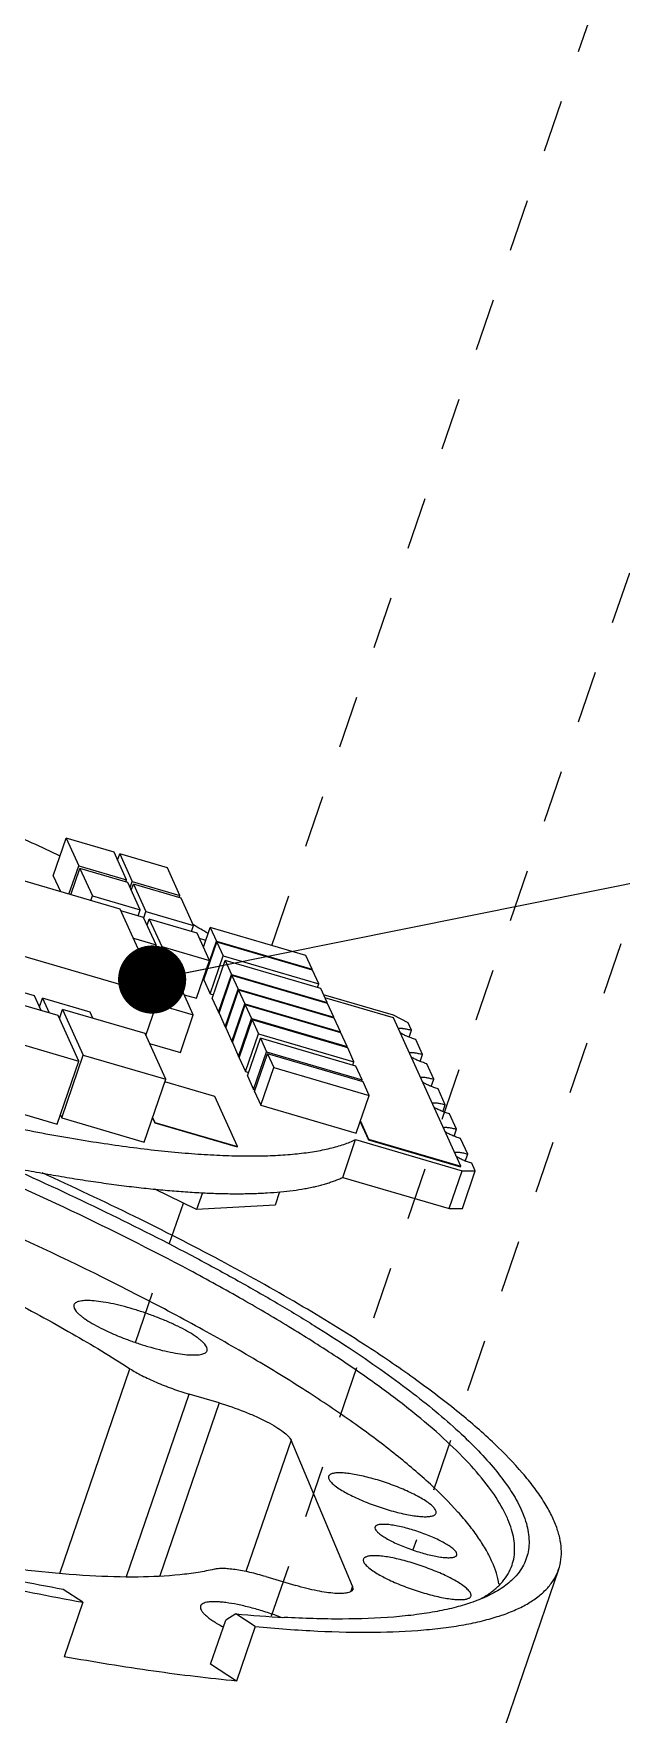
# Model space of a CAD drawing. Header units: millimetres. Extents: x 0 to 420, y 0 to 297.
# Drawn here: x 110.7 to 136.6, y 72.6 to 146.6 of the extents above; entities that cross this region are included whole.
import ezdxf

# ---------------------------------------------------------------- set-up
doc = ezdxf.new("R2010")
doc.units = ezdxf.units.MM
doc.header["$LTSCALE"] = 23.1
doc.linetypes.add('DASHED', pattern=[0.2, 0.1, -0.1])
doc.layers.get('0').update_dxf_attribs({"linetype": 'CONTINUOUS'})
for name, color, linetype in [('3_ALL_AXES', 7, 'CONTINUOUS'), ('7_ALL_FEATURES', 7, 'CONTINUOUS'), ('AXIS', 7, 'CONTINUOUS')]:
    doc.layers.add(name, color=color, linetype=linetype)
doc.styles.get("Standard").update_dxf_attribs({"font": 'txt', "width": 0.8})
doc.dimstyles.get("Standard").update_dxf_attribs({"dimtxt": 3, "dimasz": 3, "dimexe": 2, "dimexo": 2, "dimtad": 1, "dimdsep": 46, "dimtxsty": 'STANDARD', "dimblk": '_FILLED', "dimblk1": '_FILLED', "dimblk2": '_FILLED', "dimcen": 0.09, "dimadec": 0, "dimazin": 0, "dimtol": 1, "dimtp": 0.01, "dimtm": 0.01, "dimtfac": 1, "dimtofl": 0, "dimtmove": 0, "dimatfit": 3, "dimldrblk": '_FILLED', "dimfxl": 1, "dimtolj": 1, "dimarcsym": 0})

# ---------------------------------------------------------------- blocks, each defined once
blk = doc.blocks.new('_FILLED')
at = {"color": 0, "linetype": 'BYBLOCK'}
blk.add_solid([(0, 0), (-1, 0.167), (-1, -0.167)], dxfattribs=at)

msp = doc.modelspace()

# ---------------------------------------------------------------- linework, layer by layer
at = {"color": 4, "linetype": 'DASHED'}
for p, q in [((121.224, 106.443), (135.403, 147.742)), ((121.22, 76.95), (145.071, 146.424)), ((142.586, 123.991), (127.433, 79.851)), ((115.229, 88.981), (117.334, 95.112))]:
    msp.add_line(p, q, dxfattribs=at)
at = {"color": 7, "linetype": 'CONTINUOUS'}
for p, q in [((111.614, 109.498), (112.184, 111.159)), ((114.287, 110.543), (112.184, 111.159)), ((112.184, 111.159), (112.732, 109.949)), ((114.557, 108.04), (104.786, 110.9)), ((114.835, 109.334), (114.287, 110.543)), ((114.443, 110.199), (114.536, 110.47)), ((116.638, 109.855), (114.536, 110.47)), ((114.536, 110.47), (115.084, 109.261)), ((111.614, 109.498), (111.926, 108.81)), ((112.303, 108.699), (112.732, 109.949)), ((112.387, 108.675), (112.785, 109.833)), ((112.732, 109.949), (114.835, 109.334)), ((114.887, 109.217), (112.785, 109.833)), ((112.785, 109.833), (113.333, 108.623)), ((117.186, 108.645), (116.638, 109.855)), ((114.803, 109.242), (114.835, 109.334)), ((115.436, 108.008), (114.887, 109.217)), ((114.991, 108.99), (115.084, 109.261)), ((115.043, 108.873), (115.136, 109.145)), ((115.084, 109.261), (117.186, 108.645)), ((117.239, 108.529), (115.136, 109.145)), ((115.136, 109.145), (115.685, 107.935)), ((113.263, 108.418), (113.333, 108.623)), ((113.333, 108.623), (115.436, 108.008)), ((116.287, 104.224), (114.557, 108.04)), ((115.586, 107.675), (114.59, 107.967)), ((115.346, 107.746), (115.436, 108.008)), ((117.155, 108.554), (117.186, 108.645)), ((117.787, 107.32), (117.239, 108.529)), ((116.135, 106.466), (115.586, 107.675)), ((115.592, 107.664), (115.685, 107.935)), ((115.685, 107.935), (117.787, 107.32)), ((115.742, 107.331), (115.835, 107.602)), ((117.938, 106.987), (115.835, 107.602)), ((115.835, 107.602), (116.384, 106.393)), ((117.697, 107.057), (117.787, 107.32)), ((118.218, 106.368), (118.516, 107.236)), ((122.721, 106.005), (118.516, 107.236)), ((118.516, 107.236), (118.79, 106.631)), ((106.515, 107.084), (116.287, 104.224)), ((115.138, 106.757), (116.135, 106.466)), ((118.486, 105.777), (117.938, 106.987)), ((118.319, 106.663), (118.049, 106.742)), ((118.22, 104.971), (118.79, 106.631)), ((118.24, 104.926), (118.81, 106.586)), ((118.79, 106.631), (122.995, 105.4)), ((123.015, 105.356), (118.81, 106.586)), ((118.81, 106.586), (119.085, 105.982)), ((115.762, 105.381), (116.135, 106.466)), ((115.918, 105.037), (116.384, 106.393)), ((116.384, 106.393), (118.486, 105.777)), ((117.916, 104.117), (118.486, 105.777)), ((118.514, 104.321), (119.085, 105.982)), ((118.608, 104.114), (119.178, 105.775)), ((119.085, 105.982), (123.289, 104.751)), ((123.383, 104.544), (119.178, 105.775)), ((119.178, 105.775), (119.452, 105.17)), ((122.995, 105.4), (122.721, 106.005)), ((118.882, 103.509), (119.452, 105.17)), ((118.903, 103.465), (119.473, 105.125)), ((119.452, 105.17), (123.657, 103.939)), ((123.677, 103.894), (119.473, 105.125)), ((119.473, 105.125), (119.747, 104.521)), ((122.983, 105.365), (122.995, 105.4)), ((123.289, 104.751), (123.015, 105.356)), ((111.827, 103.358), (108.196, 104.421)), ((110.788, 104.222), (108.686, 104.837)), ((117.224, 104.603), (115.945, 104.977)), ((117.772, 103.393), (117.224, 104.603)), ((117.372, 104.276), (117.916, 104.117)), ((118.214, 104.984), (118.22, 104.971)), ((118.22, 104.971), (118.252, 104.961)), ((118.24, 104.926), (118.514, 104.321)), ((118.514, 104.321), (118.664, 104.277)), ((119.177, 102.86), (119.747, 104.521)), ((119.197, 102.815), (119.767, 104.476)), ((119.747, 104.521), (123.951, 103.29)), ((123.972, 103.245), (119.767, 104.476)), ((119.767, 104.476), (120.041, 103.871)), ((123.233, 104.588), (123.289, 104.751)), ((123.657, 103.939), (123.383, 104.544)), ((126.579, 103.373), (123.506, 104.272)), ((111.081, 103.576), (110.788, 104.222)), ((111.003, 103.748), (111.132, 104.121)), ((113.234, 103.506), (111.132, 104.121)), ((111.132, 104.121), (111.424, 103.476)), ((111.885, 103.231), (112.022, 103.629)), ((115.653, 102.566), (112.022, 103.629)), ((112.022, 103.629), (112.931, 101.623)), ((115.69, 102.486), (116.287, 104.224)), ((116.163, 103.864), (117.772, 103.393)), ((118.608, 104.114), (118.882, 103.509)), ((119.471, 102.211), (120.041, 103.871)), ((119.491, 102.166), (120.061, 103.827)), ((120.041, 103.871), (124.246, 102.64)), ((124.266, 102.596), (120.061, 103.827)), ((120.061, 103.827), (120.335, 103.222)), ((126.58, 103.257), (123.566, 104.139)), ((123.645, 103.904), (123.657, 103.939)), ((123.951, 103.29), (123.677, 103.894)), ((112.737, 101.351), (111.827, 103.358)), ((113.355, 103.239), (113.234, 103.506)), ((117.202, 101.733), (117.772, 103.393)), ((118.882, 103.509), (118.915, 103.5)), ((118.903, 103.465), (119.177, 102.86)), ((119.177, 102.86), (119.209, 102.851)), ((119.197, 102.815), (119.471, 102.211)), ((119.765, 101.561), (120.335, 103.222)), ((119.792, 101.503), (120.362, 103.164)), ((120.335, 103.222), (124.54, 101.991)), ((124.566, 101.933), (120.362, 103.164)), ((120.362, 103.164), (120.636, 102.559)), ((123.939, 103.255), (123.951, 103.29)), ((124.246, 102.64), (123.972, 103.245)), ((127.227, 103.04), (126.579, 103.373)), ((129.539, 96.728), (126.58, 103.257)), ((127.375, 102.713), (127.227, 103.04)), ((109.106, 102.414), (112.737, 101.351)), ((116.563, 100.56), (115.653, 102.566)), ((115.852, 102.128), (117.202, 101.733)), ((119.471, 102.211), (119.503, 102.201)), ((119.491, 102.166), (119.765, 101.561)), ((120.066, 100.898), (120.636, 102.559)), ((120.153, 100.705), (120.723, 102.365)), ((120.636, 102.559), (124.84, 101.328)), ((124.928, 101.135), (120.723, 102.365)), ((120.723, 102.365), (120.998, 101.761)), ((124.234, 102.605), (124.246, 102.64)), ((124.54, 101.991), (124.266, 102.596)), ((127.27, 102.406), (127.375, 102.713)), ((127.858, 101.646), (127.559, 102.307)), ((111.787, 98.584), (112.737, 101.351)), ((111.981, 98.855), (112.931, 101.623)), ((112.931, 101.623), (116.563, 100.56)), ((119.765, 101.561), (119.807, 101.549)), ((119.792, 101.503), (120.066, 100.898)), ((120.427, 100.1), (120.998, 101.761)), ((120.466, 100.015), (121.036, 101.675)), ((120.998, 101.761), (125.202, 100.53)), ((125.241, 100.445), (121.036, 101.675)), ((121.036, 101.675), (121.31, 101.071)), ((124.524, 101.945), (124.54, 101.991)), ((124.84, 101.328), (124.566, 101.933)), ((124.788, 101.176), (124.84, 101.328)), ((127.753, 101.34), (127.858, 101.646)), ((115.613, 97.792), (116.563, 100.56)), ((120.066, 100.898), (120.206, 100.857)), ((120.153, 100.705), (120.427, 100.1)), ((120.74, 99.41), (121.31, 101.071)), ((121.31, 101.071), (125.515, 99.84)), ((125.202, 100.53), (124.928, 101.135)), ((128.351, 100.559), (128.042, 101.24)), ((128.242, 100.24), (128.351, 100.559)), ((118.717, 99.796), (116.521, 100.438)), ((120.427, 100.1), (120.489, 100.082)), ((120.466, 100.015), (120.74, 99.41)), ((124.945, 98.179), (125.515, 99.84)), ((125.179, 100.463), (125.202, 100.53)), ((125.515, 99.84), (125.241, 100.445)), ((128.86, 99.437), (128.543, 100.136)), ((108.156, 99.647), (111.787, 98.584)), ((119.713, 97.596), (118.717, 99.796)), ((120.74, 99.41), (124.945, 98.179)), ((128.755, 99.13), (128.86, 99.437)), ((111.924, 98.982), (111.981, 98.855)), ((111.981, 98.855), (115.613, 97.792)), ((115.978, 98.856), (116.076, 98.641)), ((115.984, 98.875), (116.082, 98.659)), ((116.076, 98.641), (116.082, 98.659)), ((116.076, 98.641), (119.707, 97.578)), ((116.082, 98.659), (119.713, 97.596)), ((125.12, 98.69), (125.48, 97.896)), ((125.127, 98.709), (125.487, 97.914)), ((129.349, 98.357), (129.044, 99.031)), ((129.244, 98.05), (129.349, 98.357)), ((119.707, 97.578), (119.713, 97.596)), ((124.345, 96.238), (124.915, 97.899)), ((124.915, 97.899), (129.598, 96.528)), ((125.48, 97.896), (125.487, 97.914)), ((125.48, 97.896), (129.532, 96.71)), ((125.487, 97.914), (129.539, 96.728)), ((129.845, 97.264), (129.533, 97.951)), ((129.739, 96.957), (129.845, 97.264)), ((130.18, 96.525), (130.028, 96.858)), ((124.345, 96.238), (129.028, 94.868)), ((129.028, 94.868), (129.598, 96.528)), ((129.532, 96.71), (129.539, 96.728)), ((129.598, 96.528), (130.18, 96.525)), ((129.61, 94.864), (130.18, 96.525)), ((117.919, 94.83), (116.081, 95.719)), ((118.17, 95.561), (117.919, 94.83)), ((121.571, 95.601), (121.369, 95.013)), ((121.369, 95.013), (117.919, 94.83)), ((129.028, 94.868), (129.61, 94.864)), ((118.909, 86.317), (117.589, 86.707)), ((124.775, 78.257), (122.072, 84.68)), ((120.967, 78.678), (122.287, 78.288)), ((124.775, 78.257), (124.786, 78.117))]:
    msp.add_line(p, q, dxfattribs=at)
at = {"color": 9, "linetype": 'CONTINUOUS'}
for p, q in [((111.896, 78.819), (114.987, 87.822)), ((114.831, 78.676), (117.589, 86.707)), ((118.909, 86.317), (116.297, 78.708)), ((122.072, 84.68), (120.087, 78.897)), ((124.775, 78.257), (124.701, 78.042))]:
    msp.add_line(p, q, dxfattribs=at)
at = {"color": 7, "linetype": 'CONTINUOUS'}
for centre, radius, start, end in [((65.328, 11.437), 109.36, 64.78525, 66.20536), ((87.435, 54.384), 61.038, 59.48676, 60.19337)]:
    msp.add_arc(centre, radius, start, end, dxfattribs=at)
for points, knots in [([(126.793, 102.785), (126.799, 102.787), (126.812, 102.791), (126.833, 102.795), (126.857, 102.798), (126.883, 102.8), (126.913, 102.8), (126.945, 102.798), (126.98, 102.796), (127.031, 102.79), (127.1, 102.78), (127.187, 102.762), (127.28, 102.74), (127.343, 102.722), (127.375, 102.713)], [0, 0, 0, 0, 0.03115, 0.066905, 0.107407, 0.152676, 0.202648, 0.257196, 0.316145, 0.379279, 0.517067, 0.668265, 0.830214, 1, 1, 1, 1]), ([(127.559, 102.307), (127.526, 102.317), (127.46, 102.337), (127.362, 102.371), (127.266, 102.407), (127.174, 102.446), (127.087, 102.485), (127.008, 102.525), (126.937, 102.565), (126.894, 102.592), (126.875, 102.606)], [0, 0, 0, 0, 0.137985, 0.277187, 0.415046, 0.549034, 0.67671, 0.795776, 0.904143, 1, 1, 1, 1]), ([(127.277, 101.718), (127.283, 101.72), (127.295, 101.724), (127.316, 101.729), (127.34, 101.731), (127.367, 101.733), (127.396, 101.733), (127.429, 101.732), (127.463, 101.729), (127.514, 101.723), (127.583, 101.713), (127.67, 101.695), (127.763, 101.673), (127.826, 101.656), (127.858, 101.646)], [0, 0, 0, 0, 0.03115, 0.066905, 0.107407, 0.152676, 0.202648, 0.257196, 0.316145, 0.379279, 0.517067, 0.668265, 0.830214, 1, 1, 1, 1]), ([(128.042, 101.24), (128.009, 101.25), (127.943, 101.271), (127.845, 101.304), (127.749, 101.341), (127.657, 101.379), (127.571, 101.418), (127.491, 101.458), (127.421, 101.498), (127.378, 101.525), (127.358, 101.539)], [0, 0, 0, 0, 0.137985, 0.277187, 0.415046, 0.549034, 0.67671, 0.795776, 0.904143, 1, 1, 1, 1]), ([(127.766, 100.64), (127.772, 100.641), (127.787, 100.644), (127.81, 100.647), (127.835, 100.649), (127.864, 100.649), (127.894, 100.648), (127.94, 100.645), (128.002, 100.638), (128.082, 100.625), (128.168, 100.607), (128.258, 100.585), (128.32, 100.568), (128.351, 100.559)], [0, 0, 0, 0, 0.034631, 0.073546, 0.116764, 0.16424, 0.215874, 0.271527, 0.394162, 0.530474, 0.678438, 0.835772, 1, 1, 1, 1]), ([(97.417, 99.877), (98.167, 99.642), (99.662, 99.187), (101.894, 98.55), (104.092, 97.966), (106.244, 97.438), (108.003, 97.043), (109.378, 96.758), (110.38, 96.563), (111.36, 96.383), (112.318, 96.22), (113.253, 96.073), (114.162, 95.944), (115.045, 95.831), (115.9, 95.735), (116.726, 95.657), (117.521, 95.596), (118.285, 95.553), (119.017, 95.527), (119.715, 95.518), (120.379, 95.528), (121.007, 95.555), (121.598, 95.599), (122.152, 95.661), (122.59, 95.728), (122.92, 95.791), (123.153, 95.842), (123.377, 95.897), (123.591, 95.956), (123.794, 96.02), (123.987, 96.088), (124.171, 96.16), (124.288, 96.212), (124.345, 96.238)], [0, 0, 0, 0, 0.085776, 0.170312, 0.25314, 0.333803, 0.41186, 0.449778, 0.486887, 0.523138, 0.558484, 0.592877, 0.626274, 0.658632, 0.689913, 0.720077, 0.749091, 0.776922, 0.803541, 0.828922, 0.853045, 0.875891, 0.897449, 0.917712, 0.936682, 0.945685, 0.954369, 0.962737, 0.970792, 0.97854, 0.985986, 0.993136, 1, 1, 1, 1]), ([(128.543, 100.136), (128.511, 100.146), (128.446, 100.166), (128.351, 100.198), (128.257, 100.233), (128.166, 100.27), (128.08, 100.308), (128.001, 100.347), (127.928, 100.386), (127.883, 100.413), (127.863, 100.426)], [0, 0, 0, 0, 0.13545, 0.27217, 0.407967, 0.540665, 0.66815, 0.788409, 0.89958, 1, 1, 1, 1]), ([(87.802, 99.603), (90.402, 98.814), (94.258, 97.524), (99.281, 95.608), (102.9, 94.107), (106.322, 92.562), (109.496, 90.998), (112.371, 89.438), (114.156, 88.36), (114.987, 87.822)], [0, 0, 0, 0, 0.274337, 0.410344, 0.54284, 0.669849, 0.7895, 0.900064, 1, 1, 1, 1]), ([(128.278, 99.509), (128.284, 99.511), (128.297, 99.515), (128.317, 99.519), (128.341, 99.522), (128.368, 99.524), (128.398, 99.524), (128.43, 99.522), (128.465, 99.52), (128.516, 99.514), (128.584, 99.503), (128.672, 99.486), (128.764, 99.464), (128.828, 99.446), (128.86, 99.437)], [0, 0, 0, 0, 0.03115, 0.066905, 0.107407, 0.152676, 0.202648, 0.257196, 0.316145, 0.379279, 0.517067, 0.668265, 0.830214, 1, 1, 1, 1]), ([(129.044, 99.031), (129.011, 99.041), (128.945, 99.061), (128.847, 99.095), (128.751, 99.131), (128.658, 99.17), (128.572, 99.209), (128.493, 99.249), (128.422, 99.288), (128.379, 99.316), (128.36, 99.33)], [0, 0, 0, 0, 0.137985, 0.277187, 0.415046, 0.549034, 0.67671, 0.795776, 0.904143, 1, 1, 1, 1]), ([(108.02, 98.83), (108.512, 98.72), (109.483, 98.512), (110.921, 98.226), (112.317, 97.974), (113.665, 97.755), (114.963, 97.571), (116.205, 97.421), (117.206, 97.325), (117.975, 97.266), (118.529, 97.231), (119.065, 97.205), (119.586, 97.189), (120.088, 97.181), (120.574, 97.182), (121.041, 97.193), (121.49, 97.212), (121.921, 97.24), (122.333, 97.278), (122.725, 97.324), (123.098, 97.379), (123.451, 97.443), (123.784, 97.516), (124.097, 97.597), (124.389, 97.688), (124.661, 97.787), (124.833, 97.86), (124.915, 97.899)], [0, 0, 0, 0, 0.088322, 0.174061, 0.256983, 0.336865, 0.413495, 0.486677, 0.556228, 0.58959, 0.621985, 0.653393, 0.6838, 0.713189, 0.741549, 0.768868, 0.795136, 0.820347, 0.844495, 0.867579, 0.8896, 0.910562, 0.930475, 0.949352, 0.967213, 0.984084, 1, 1, 1, 1]), ([(128.768, 98.429), (128.774, 98.431), (128.786, 98.435), (128.807, 98.439), (128.831, 98.442), (128.858, 98.443), (128.887, 98.443), (128.919, 98.442), (128.954, 98.439), (129.005, 98.434), (129.074, 98.423), (129.161, 98.406), (129.254, 98.384), (129.317, 98.366), (129.349, 98.357)], [0, 0, 0, 0, 0.03115, 0.066905, 0.107407, 0.152676, 0.202648, 0.257196, 0.316145, 0.379279, 0.517067, 0.668265, 0.830214, 1, 1, 1, 1]), ([(129.533, 97.951), (129.5, 97.961), (129.434, 97.981), (129.336, 98.015), (129.24, 98.051), (129.148, 98.089), (129.061, 98.129), (128.982, 98.169), (128.912, 98.208), (128.869, 98.236), (128.849, 98.249)], [0, 0, 0, 0, 0.137985, 0.277187, 0.415046, 0.549034, 0.67671, 0.795776, 0.904143, 1, 1, 1, 1]), ([(129.263, 97.336), (129.269, 97.338), (129.281, 97.342), (129.302, 97.346), (129.326, 97.349), (129.353, 97.351), (129.382, 97.351), (129.415, 97.349), (129.449, 97.347), (129.5, 97.341), (129.569, 97.331), (129.656, 97.313), (129.749, 97.291), (129.812, 97.273), (129.845, 97.264)], [0, 0, 0, 0, 0.03115, 0.066905, 0.107407, 0.152676, 0.202648, 0.257196, 0.316145, 0.379279, 0.517067, 0.668265, 0.830214, 1, 1, 1, 1]), ([(130.028, 96.858), (129.995, 96.868), (129.929, 96.888), (129.831, 96.922), (129.735, 96.958), (129.643, 96.997), (129.557, 97.036), (129.477, 97.076), (129.407, 97.116), (129.364, 97.143), (129.344, 97.157)], [0, 0, 0, 0, 0.137985, 0.277187, 0.415046, 0.549034, 0.67671, 0.795776, 0.904143, 1, 1, 1, 1]), ([(114.987, 87.822), (115.154, 87.714), (115.533, 87.502), (116.157, 87.213), (116.853, 86.94), (117.341, 86.781), (117.589, 86.707)], [0, 0, 0, 0, 0.210563, 0.457936, 0.726774, 1, 1, 1, 1]), ([(118.909, 86.317), (119.283, 86.207), (119.831, 86.019), (120.525, 85.728), (120.99, 85.506), (121.39, 85.284), (121.708, 85.073), (121.914, 84.901), (122.024, 84.77), (122.06, 84.709), (122.072, 84.68)], [0, 0, 0, 0, 0.323966, 0.47995, 0.624368, 0.752059, 0.858766, 0.941578, 0.973735, 1, 1, 1, 1]), ([(118.698, 79.002), (118.461, 78.946), (117.957, 78.849), (116.841, 78.707), (115.249, 78.635), (113.122, 78.698), (111.18, 78.866), (109.499, 79.07), (107.662, 79.332), (105.245, 79.751), (102.223, 80.379), (100.161, 80.871), (99.106, 81.138)], [0, 0, 0, 0, 0.036824, 0.077442, 0.170031, 0.277473, 0.398976, 0.464667, 0.533435, 0.67948, 0.835571, 1, 1, 1, 1]), ([(120.967, 78.678), (120.731, 78.748), (120.281, 78.867), (119.732, 78.974), (119.339, 79.021), (119.091, 79.036), (118.881, 79.032), (118.754, 79.015), (118.698, 79.002)], [0, 0, 0, 0, 0.319935, 0.603696, 0.726494, 0.834267, 0.925683, 1, 1, 1, 1]), ([(124.786, 78.117), (124.755, 78.027), (124.6, 77.968), (124.433, 77.943), (124.304, 77.933), (124.16, 77.933), (123.934, 77.943), (123.618, 77.98), (123.205, 78.053), (122.755, 78.157), (122.445, 78.242), (122.287, 78.288)], [0, 0, 0, 0, 0.110077, 0.152948, 0.20248, 0.258615, 0.321166, 0.464043, 0.627758, 0.808184, 1, 1, 1, 1])]:
    msp.add_open_spline(points, degree=3, knots=knots, dxfattribs=at)
at = {"layer": '3_ALL_AXES', "color": 7, "linetype": 'CONTINUOUS'}
for centre, radius, start, end in [((116.804, 64.066), 13.698, 69.08681, 70.00282), ((122.439, 82.682), 7.065, 240.97051, 241.33926), ((122.573, 82.926), 7.343, 241.33888, 241.65114)]:
    msp.add_arc(centre, radius, start, end, dxfattribs=at)
for points, knots in [([(125.453, 88.784), (124.453, 89.436), (122.316, 90.748), (118.889, 92.654), (115.123, 94.575), (112.485, 95.816), (111.118, 96.435)], [0, 0, 0, 0, 0.220378, 0.462324, 0.723153, 1, 1, 1, 1]), ([(112.518, 90.63), (112.485, 90.535), (112.58, 90.385), (112.704, 90.254), (112.808, 90.162), (112.931, 90.068), (113.13, 89.93), (113.422, 89.754), (113.821, 89.547), (114.269, 89.342), (114.754, 89.145), (115.259, 88.962), (115.77, 88.799), (116.271, 88.66), (116.747, 88.551), (117.183, 88.473), (117.566, 88.43), (117.884, 88.422), (118.073, 88.442), (118.153, 88.462)], [0, 0, 0, 0, 0.048256, 0.067192, 0.08911, 0.113963, 0.141643, 0.204867, 0.27719, 0.356618, 0.440879, 0.527513, 0.613987, 0.697764, 0.776413, 0.847686, 0.909616, 0.960706, 1, 1, 1, 1]), ([(112.747, 90.785), (112.718, 90.778), (112.665, 90.762), (112.596, 90.727), (112.545, 90.684), (112.524, 90.648), (112.518, 90.63)], [0, 0, 0, 0, 0.313588, 0.577497, 0.800822, 1, 1, 1, 1]), ([(118.382, 88.617), (118.415, 88.712), (118.32, 88.862), (118.196, 88.992), (118.092, 89.084), (117.969, 89.179), (117.77, 89.317), (117.478, 89.492), (117.079, 89.699), (116.631, 89.905), (116.146, 90.102), (115.641, 90.285), (115.13, 90.448), (114.629, 90.587), (114.153, 90.696), (113.717, 90.773), (113.334, 90.817), (113.016, 90.825), (112.827, 90.805), (112.747, 90.785)], [0, 0, 0, 0, 0.048256, 0.067192, 0.08911, 0.113963, 0.141643, 0.204867, 0.27719, 0.356618, 0.440879, 0.527513, 0.613987, 0.697764, 0.776413, 0.847686, 0.909616, 0.960706, 1, 1, 1, 1]), ([(118.153, 88.462), (118.182, 88.469), (118.235, 88.485), (118.304, 88.52), (118.355, 88.563), (118.376, 88.599), (118.382, 88.617)], [0, 0, 0, 0, 0.313588, 0.577497, 0.800822, 1, 1, 1, 1]), ([(125.77, 80.861), (125.75, 80.803), (125.808, 80.711), (125.885, 80.631), (125.975, 80.551), (126.118, 80.449), (126.325, 80.324), (126.569, 80.198), (126.844, 80.072), (127.243, 79.909), (127.752, 79.736), (128.257, 79.606), (128.63, 79.539), (128.864, 79.513), (129.059, 79.508), (129.175, 79.52), (129.224, 79.532)], [0, 0, 0, 0, 0.048257, 0.067197, 0.089107, 0.141631, 0.204853, 0.277183, 0.356621, 0.440886, 0.613979, 0.776386, 0.847664, 0.909606, 0.960707, 1, 1, 1, 1]), ([(125.911, 80.956), (125.893, 80.952), (125.86, 80.942), (125.818, 80.921), (125.787, 80.894), (125.774, 80.872), (125.77, 80.861)], [0, 0, 0, 0, 0.313443, 0.57731, 0.80072, 1, 1, 1, 1]), ([(129.364, 79.627), (129.385, 79.685), (129.327, 79.778), (129.25, 79.857), (129.16, 79.937), (129.017, 80.04), (128.81, 80.164), (128.566, 80.291), (128.291, 80.417), (127.892, 80.579), (127.383, 80.752), (126.878, 80.883), (126.505, 80.949), (126.271, 80.976), (126.075, 80.98), (125.96, 80.968), (125.911, 80.956)], [0, 0, 0, 0, 0.048257, 0.067197, 0.089107, 0.141631, 0.204853, 0.277183, 0.356621, 0.440886, 0.613979, 0.776386, 0.847664, 0.909606, 0.960707, 1, 1, 1, 1]), ([(129.224, 79.532), (129.242, 79.537), (129.274, 79.547), (129.317, 79.568), (129.348, 79.594), (129.361, 79.616), (129.364, 79.627)], [0, 0, 0, 0, 0.313443, 0.57731, 0.80072, 1, 1, 1, 1]), ([(118.091, 77.384), (118.083, 77.359), (118.079, 77.299), (118.115, 77.206), (118.184, 77.106), (118.288, 76.997), (118.424, 76.881), (118.593, 76.758), (118.791, 76.63), (118.935, 76.547), (119.011, 76.505)], [0, 0, 0, 0, 0.059133, 0.130461, 0.220891, 0.333275, 0.468223, 0.625223, 0.803085, 1, 1, 1, 1]), ([(121.489, 76.939), (121.288, 77.012), (120.889, 77.147), (120.297, 77.318), (119.736, 77.449), (119.298, 77.526), (118.981, 77.561), (118.774, 77.574), (118.592, 77.575), (118.436, 77.563), (118.306, 77.539), (118.204, 77.502), (118.129, 77.452), (118.099, 77.407), (118.091, 77.384)], [0, 0, 0, 0, 0.180821, 0.357159, 0.522006, 0.668881, 0.733807, 0.792259, 0.843799, 0.888146, 0.925212, 0.955339, 0.979515, 1, 1, 1, 1])]:
    msp.add_open_spline(points, degree=3, knots=knots, dxfattribs=at)
at = {"layer": '7_ALL_FEATURES', "color": 7, "linetype": 'CONTINUOUS'}
for p, q in [((112.907, 77.553), (112.049, 78.113)), ((112.907, 77.553), (112.084, 75.155)), ((119.642, 77.042), (119.198, 76.768)), ((120.501, 76.482), (119.642, 77.042)), ((118.533, 74.83), (119.198, 76.768)), ((120.501, 76.482), (119.677, 74.084)), ((119.677, 74.084), (118.533, 74.83))]:
    msp.add_line(p, q, dxfattribs=at)
for centre, radius, start, end in [((128.174, 81.733), 4.615, 299.46867, 300.59073), ((128.294, 81.531), 4.38, 300.59029, 302.30813), ((124.971, 133.97), 57.177, 264.65249, 266.78939)]:
    msp.add_arc(centre, radius, start, end, dxfattribs=at)
for points, knots in [([(131.219, 78.34), (131.171, 78.674), (131.004, 79.188), (130.665, 79.852), (130.322, 80.395), (129.903, 80.958), (129.214, 81.767), (128.158, 82.817), (126.65, 84.096), (124.865, 85.431), (122.816, 86.812), (120.519, 88.227), (117.99, 89.666), (114.241, 91.652), (109.123, 94.099), (102.56, 96.885), (97.981, 98.615), (95.631, 99.452)], [0, 0, 0, 0, 0.023996, 0.037799, 0.052961, 0.069561, 0.087652, 0.128394, 0.175256, 0.228113, 0.286725, 0.35076, 0.419815, 0.493432, 0.652266, 0.822771, 1, 1, 1, 1]), ([(131.795, 79.18), (131.835, 79.298), (131.896, 79.544), (131.931, 80.077), (131.829, 80.64), (131.619, 81.21), (131.306, 81.852), (130.745, 82.695), (129.861, 83.73), (128.742, 84.821), (127.397, 85.963), (125.83, 87.149), (124.052, 88.373), (122.073, 89.626), (119.905, 90.902), (116.697, 92.667), (112.313, 94.859), (108.657, 96.499), (106.745, 97.314)], [0, 0, 0, 0, 0.011621, 0.023582, 0.049656, 0.064303, 0.080229, 0.11633, 0.158561, 0.207157, 0.262138, 0.323387, 0.390691, 0.463753, 0.54222, 0.625686, 0.805767, 1, 1, 1, 1]), ([(109.637, 96.71), (111.078, 96.067), (113.854, 94.777), (117.21, 93.079), (119.714, 91.716), (121.453, 90.721), (123.084, 89.737), (124.601, 88.766), (125.998, 87.813), (127.271, 86.882), (128.415, 85.974), (129.426, 85.094), (130.301, 84.245), (131.036, 83.429), (131.63, 82.649), (131.95, 82.123), (132.082, 81.867)], [0, 0, 0, 0, 0.173895, 0.337286, 0.414372, 0.488051, 0.558096, 0.624296, 0.686467, 0.744443, 0.798096, 0.847327, 0.892085, 0.932376, 0.968281, 1, 1, 1, 1]), ([(133.845, 78.992), (133.893, 79.133), (133.963, 79.432), (133.976, 79.905), (133.902, 80.403), (133.741, 80.926), (133.495, 81.472), (133.165, 82.042), (132.751, 82.635), (132.059, 83.489), (130.978, 84.601), (129.415, 85.958), (127.549, 87.376), (126.183, 88.308), (125.453, 88.784)], [0, 0, 0, 0, 0.033114, 0.067493, 0.104261, 0.144322, 0.188361, 0.236862, 0.290155, 0.348465, 0.480523, 0.633428, 0.806884, 1, 1, 1, 1]), ([(94.304, 82.177), (95.921, 81.68), (99.121, 80.742), (103.867, 79.487), (108.446, 78.418), (111.446, 77.817), (112.907, 77.553)], [0, 0, 0, 0, 0.264594, 0.521555, 0.767713, 1, 1, 1, 1]), ([(112.049, 78.113), (110.661, 78.366), (107.813, 78.938), (103.469, 79.953), (98.968, 81.141), (95.934, 82.028), (94.401, 82.497)], [0, 0, 0, 0, 0.232624, 0.478827, 0.73563, 1, 1, 1, 1]), ([(132.082, 81.867), (132.222, 81.594), (132.445, 81.063), (132.562, 80.37), (132.529, 79.863), (132.447, 79.511), (132.308, 79.179), (132.179, 78.975), (132.107, 78.878)], [0, 0, 0, 0, 0.291622, 0.543293, 0.659389, 0.77225, 0.884802, 1, 1, 1, 1]), ([(130.635, 77.829), (130.776, 77.918), (131.038, 78.106), (131.373, 78.432), (131.63, 78.789), (131.75, 79.048), (131.795, 79.18)], [0, 0, 0, 0, 0.276508, 0.531052, 0.76972, 1, 1, 1, 1]), ([(120.501, 76.482), (121.417, 76.396), (123.16, 76.266), (125.636, 76.209), (127.518, 76.285), (128.869, 76.428), (129.764, 76.569), (130.578, 76.745), (131.307, 76.958), (131.952, 77.206), (132.512, 77.491), (132.984, 77.81), (133.367, 78.167), (133.66, 78.559), (133.795, 78.846), (133.845, 78.992)], [0, 0, 0, 0, 0.193842, 0.368012, 0.521513, 0.590383, 0.653982, 0.712354, 0.765615, 0.813977, 0.85776, 0.897446, 0.933725, 0.967521, 1, 1, 1, 1]), ([(132.107, 78.878), (132.026, 78.768), (131.787, 78.498), (131.303, 78.12), (130.882, 77.895), (130.653, 77.79)], [0, 0, 0, 0, 0.222949, 0.587614, 1, 1, 1, 1]), ([(130.653, 77.79), (130.607, 77.769), (130.414, 77.684), (130.217, 77.608), (130.066, 77.555)], [0, 0, 0, 0, 0.241206, 1, 1, 1, 1]), ([(130.066, 77.555), (129.824, 77.47), (129.308, 77.316), (128.481, 77.135), (127.566, 76.993), (126.177, 76.851), (124.232, 76.785), (122.624, 76.835), (121.769, 76.883)], [0, 0, 0, 0, 0.091694, 0.192731, 0.303331, 0.423586, 0.692936, 1, 1, 1, 1]), ([(119.677, 74.084), (118.461, 74.199), (115.922, 74.506), (113.398, 74.918), (112.084, 75.155)], [0, 0, 0, 0, 0.477676, 1, 1, 1, 1])]:
    msp.add_open_spline(points, degree=3, knots=knots, dxfattribs=at)
at = {"layer": 'AXIS', "color": 7, "linetype": 'CONTINUOUS'}
msp.add_line((133.845, 78.992), (128.429, 63.217), dxfattribs=at)
for points, knots in [([(123.724, 83.09), (123.718, 83.074), (123.714, 83.037), (123.728, 82.979), (123.762, 82.917), (123.837, 82.819), (123.979, 82.69), (124.113, 82.596), (124.19, 82.546)], [0, 0, 0, 0, 0.067256, 0.143909, 0.236381, 0.348003, 0.633283, 1, 1, 1, 1]), ([(127.986, 82.01), (127.823, 82.117), (127.446, 82.324), (126.826, 82.6), (126.141, 82.851), (125.554, 83.024), (125.098, 83.131), (124.787, 83.19), (124.506, 83.228), (124.261, 83.246), (124.057, 83.242), (123.915, 83.221), (123.827, 83.19), (123.779, 83.163), (123.743, 83.13), (123.728, 83.103), (123.724, 83.09)], [0, 0, 0, 0, 0.129088, 0.282807, 0.44816, 0.610838, 0.686761, 0.756876, 0.81973, 0.874116, 0.919117, 0.95434, 0.968412, 0.980381, 0.990674, 1, 1, 1, 1]), ([(124.19, 82.546), (124.353, 82.439), (124.73, 82.232), (125.35, 81.956), (126.035, 81.705), (126.623, 81.532), (127.078, 81.426), (127.389, 81.367), (127.67, 81.328), (127.915, 81.311), (128.119, 81.314), (128.261, 81.336), (128.349, 81.367), (128.397, 81.394), (128.433, 81.426), (128.448, 81.453), (128.452, 81.466)], [0, 0, 0, 0, 0.129088, 0.282807, 0.44816, 0.610838, 0.686761, 0.756876, 0.81973, 0.874116, 0.919117, 0.95434, 0.968412, 0.980381, 0.990674, 1, 1, 1, 1]), ([(128.452, 81.466), (128.458, 81.482), (128.462, 81.519), (128.448, 81.577), (128.414, 81.64), (128.339, 81.737), (128.197, 81.866), (128.063, 81.96), (127.986, 82.01)], [0, 0, 0, 0, 0.067256, 0.143909, 0.236381, 0.348003, 0.633283, 1, 1, 1, 1]), ([(125.258, 79.443), (125.253, 79.427), (125.248, 79.39), (125.263, 79.332), (125.296, 79.269), (125.371, 79.172), (125.514, 79.043), (125.647, 78.949), (125.724, 78.899)], [0, 0, 0, 0, 0.067256, 0.143909, 0.236381, 0.348003, 0.633283, 1, 1, 1, 1]), ([(129.521, 78.363), (129.357, 78.47), (128.981, 78.677), (128.361, 78.953), (127.675, 79.204), (127.088, 79.377), (126.633, 79.483), (126.322, 79.542), (126.041, 79.581), (125.795, 79.598), (125.591, 79.595), (125.449, 79.573), (125.362, 79.542), (125.313, 79.515), (125.278, 79.483), (125.263, 79.456), (125.258, 79.443)], [0, 0, 0, 0, 0.129088, 0.282807, 0.44816, 0.610838, 0.686761, 0.756876, 0.81973, 0.874116, 0.919117, 0.95434, 0.968412, 0.980381, 0.990674, 1, 1, 1, 1]), ([(125.724, 78.899), (125.888, 78.792), (126.264, 78.585), (126.884, 78.309), (127.57, 78.058), (128.157, 77.885), (128.612, 77.778), (128.923, 77.72), (129.204, 77.681), (129.45, 77.663), (129.654, 77.667), (129.796, 77.689), (129.884, 77.72), (129.932, 77.747), (129.968, 77.779), (129.982, 77.806), (129.987, 77.819)], [0, 0, 0, 0, 0.129088, 0.282807, 0.44816, 0.610838, 0.686761, 0.756876, 0.81973, 0.874116, 0.919117, 0.95434, 0.968412, 0.980381, 0.990674, 1, 1, 1, 1]), ([(129.987, 77.819), (129.992, 77.835), (129.997, 77.872), (129.982, 77.93), (129.949, 77.992), (129.874, 78.09), (129.731, 78.219), (129.598, 78.313), (129.521, 78.363)], [0, 0, 0, 0, 0.067256, 0.143909, 0.236381, 0.348003, 0.633283, 1, 1, 1, 1])]:
    msp.add_open_spline(points, degree=3, knots=knots, dxfattribs=at)

# ---------------------------------------------------------------- leaders
at = {"color": 2, "linetype": 'CONTINUOUS'}
msp.add_leader([(115.961, 104.943), (155.214, 112.851)], dimstyle='STANDARD', override={"dimtad": 0, "dimldrblk": 'DOT'}, dxfattribs=at)

doc.saveas('drawing.dxf')
